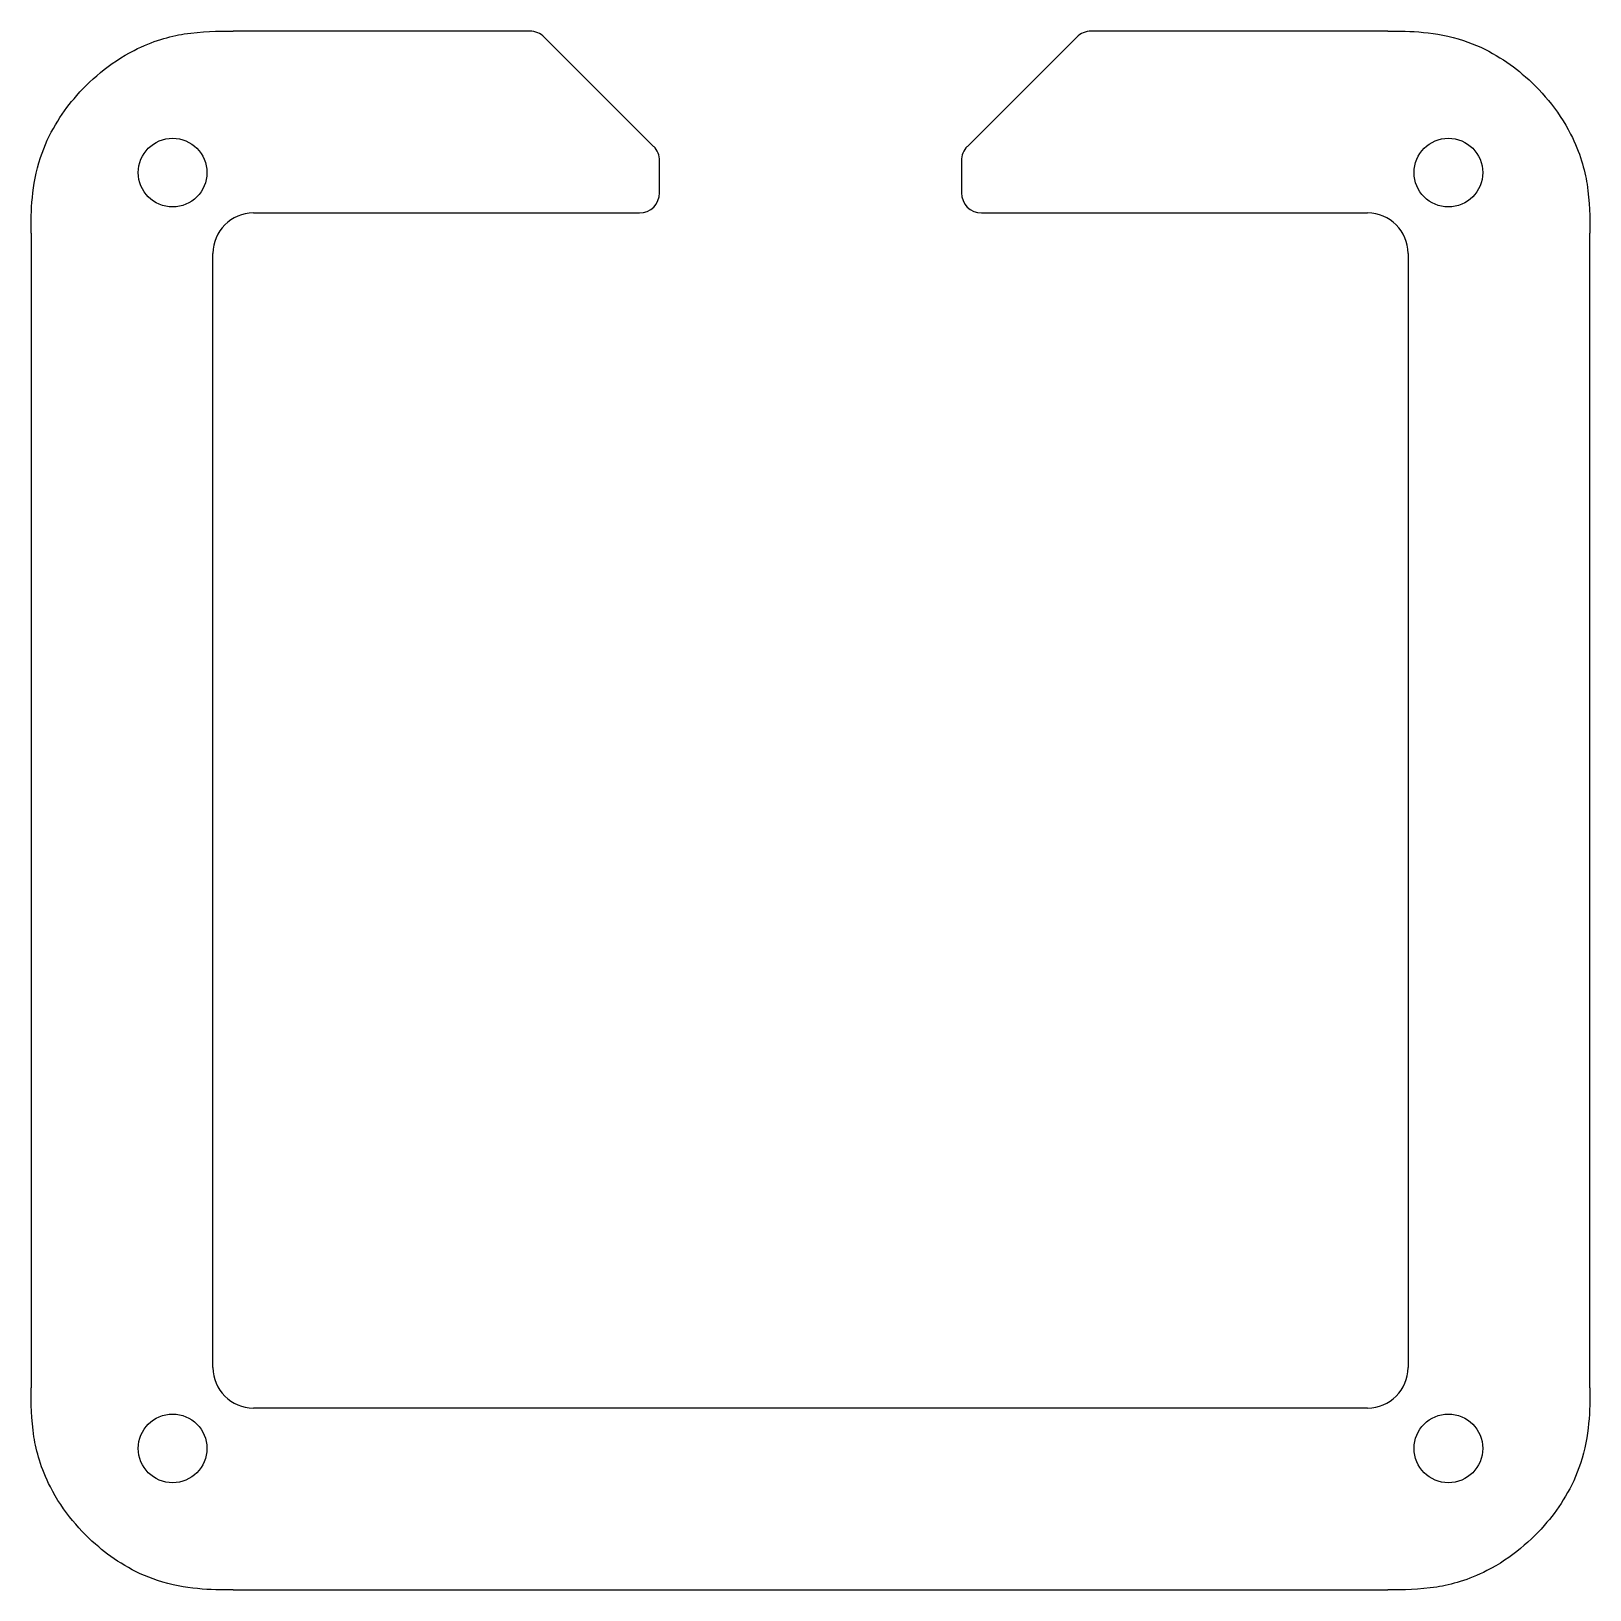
# Model space of a CAD drawing. Header units: millimetres. Extents: x -10 to 67.1, y -67.1 to 10.
import ezdxf

# ---------------------------------------------------------------- set-up
doc = ezdxf.new("R2010")
doc.units = ezdxf.units.MM
doc.layers.get('0').update_dxf_attribs({"linetype": 'CONTINUOUS'})

msp = doc.modelspace()

# ---------------------------------------------------------------- linework, layer by layer
for p, q in [((14.691, 10), (0, 10)), ((20.812, 4.293), (15.398, 9.707)), ((41.752, 9.707), (36.338, 4.293)), ((57.15, 10), (42.459, 10)), ((21.105, 2), (21.105, 3.586)), ((36.045, 3.586), (36.045, 2)), ((1, 1), (20.105, 1)), ((37.045, 1), (56.15, 1)), ((-10, 0), (-10, -57.15)), ((67.15, -57.15), (67.15, 0)), ((-1, -56.15), (-1, -1)), ((58.15, -1), (58.15, -56.15)), ((56.15, -58.15), (1, -58.15)), ((0, -67.15), (57.15, -67.15))]:
    msp.add_line(p, q)
for centre in [(-3, 3), (60.15, 3), (-3, -60.15), (60.15, -60.15)]:
    msp.add_circle(centre, 1.7)
for centre, radius, start, end in [((14.691, 9), 1, 45, 90), ((42.459, 9), 1, 90, 135), ((20.105, 3.586), 1, 0, 45), ((37.045, 3.586), 1, 135, 180), ((20.105, 2), 1, 270, 360), ((37.045, 2), 1, 180, 270), ((1, -1), 2, 90, 180), ((56.15, -1), 2, 0, 90), ((1, -56.15), 2, 180, 270), ((56.15, -56.15), 2, -90, 0)]:
    msp.add_arc(centre, radius, start, end)
for points in [[(-10, 0), (-10, 1.116), (-10, 2.357), (-9.14, 4.945), (-8.509, 5.91), (-7.133, 7.544), (-6.126, 8.427), (-3.984, 9.523), (-3.138, 9.746), (-1.56, 10), (-0.757, 10), (0, 10)], [(57.15, 10), (58.266, 10), (59.507, 10), (62.095, 9.14), (63.06, 8.509), (64.694, 7.133), (65.577, 6.126), (66.673, 3.984), (66.896, 3.138), (67.15, 1.56), (67.15, 0.757), (67.15, 0)], [(0, -67.15), (-1.116, -67.15), (-2.357, -67.15), (-4.945, -66.29), (-5.91, -65.659), (-7.544, -64.283), (-8.427, -63.276), (-9.523, -61.134), (-9.746, -60.288), (-10, -58.71), (-10, -57.907), (-10, -57.15)], [(67.15, -57.15), (67.15, -58.266), (67.15, -59.507), (66.29, -62.095), (65.659, -63.06), (64.283, -64.694), (63.276, -65.577), (61.134, -66.673), (60.288, -66.896), (58.71, -67.15), (57.907, -67.15), (57.15, -67.15)]]:
    msp.add_open_spline(points, degree=3, knots=[0, 0, 0, 0, 0.334845, 0.334845, 0.626114, 0.626114, 0.971173, 0.971173, 1.23268, 1.23268, 1.551528, 1.551528, 1.551528, 1.551528])

doc.saveas('drawing.dxf')
